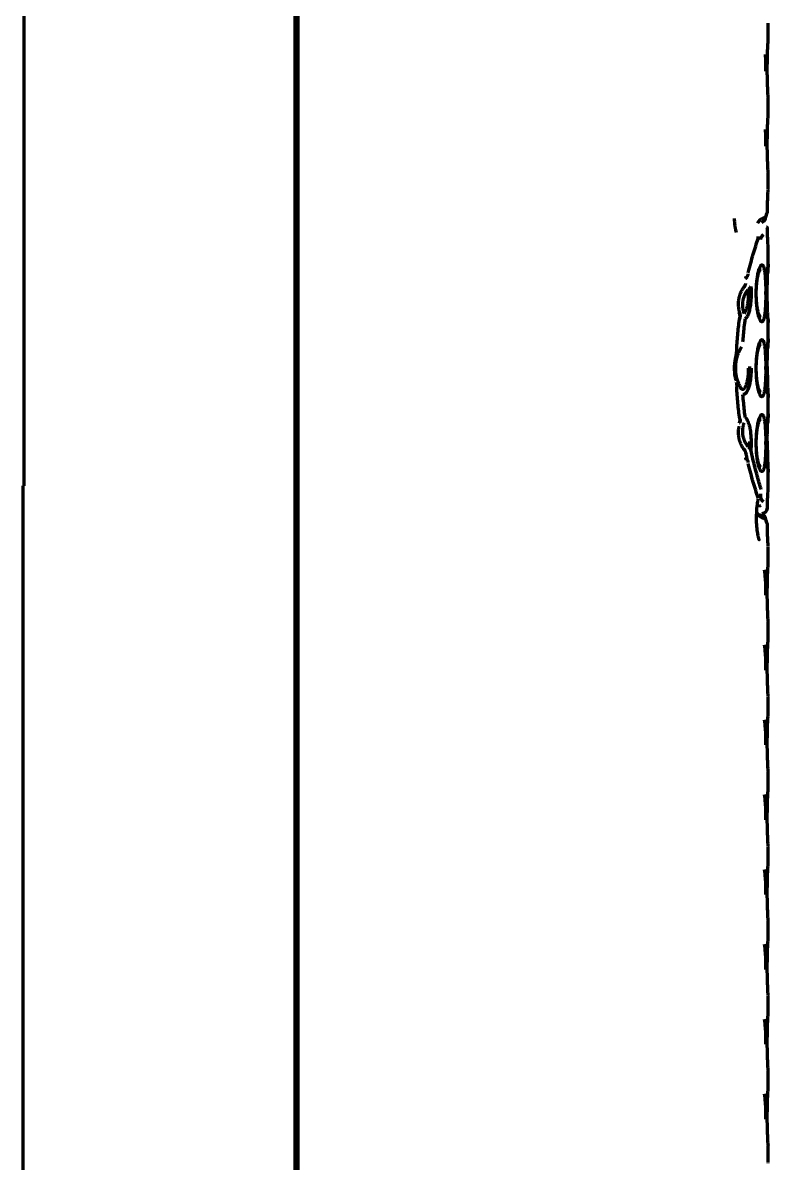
# Model space of a CAD drawing. Header units: inches. Extents: x -3077 to 7201, y 316 to 5463.
# Drawn here: x 994.2 to 1029.1, y 2806.1 to 2859.4 of the extents above; entities that cross this region are included whole.
import ezdxf

# ---------------------------------------------------------------- set-up
doc = ezdxf.new("R2010")
doc.units = ezdxf.units.IN

msp = doc.modelspace()

# ---------------------------------------------------------------- linework, layer by layer
at = {"linetype": 'Continuous', "lineweight": 70}
for p, q in [((994.235, 2957.856), (994.235, 2837.756)), ((1006.934, 2778.716), (1006.934, 2953.271)), ((1007.012, 2778.716), (1007.012, 2953.271)), ((1007.059, 2953.332), (1007.059, 2778.654)), ((1029.059, 2858.621), (1029.059, 2859.391)), ((1029.057, 2858.577), (1029.058, 2858.588)), ((1029.058, 2858.582), (1029.059, 2858.62)), ((1029.059, 2855.121), (1029.059, 2855.891)), ((1029.057, 2855.077), (1029.058, 2855.088)), ((1029.058, 2855.082), (1029.059, 2855.12)), ((1029.059, 2851.621), (1029.059, 2852.391)), ((1028.927, 2850.236), (1028.931, 2850.247)), ((1028.93, 2850.244), (1028.944, 2850.331)), ((1028.961, 2850.365), (1029.017, 2850.522)), ((1028.575, 2849.24), (1028.6, 2849.351)), ((1028.58, 2849.238), (1028.586, 2849.314)), ((1028.586, 2849.314), (1028.589, 2849.408)), ((1029.059, 2848.121), (1029.059, 2848.891)), ((1029.059, 2848.101), (1029.059, 2848.121)), ((1028.009, 2847.453), (1028.023, 2847.542)), ((1028.26, 2846.756), (1028.129, 2846.756)), ((1028.515, 2846.756), (1028.501, 2846.756)), ((1028.944, 2846.756), (1028.864, 2846.756)), ((1027.707, 2845.833), (1027.7, 2845.843)), ((1027.739, 2845.59), (1027.724, 2845.624)), ((1029.059, 2845.411), (1029.059, 2845.391)), ((1029.059, 2844.621), (1029.059, 2845.391)), ((1029.059, 2844.601), (1029.059, 2844.621)), ((1028.26, 2843.256), (1028.129, 2843.256)), ((1028.515, 2843.256), (1028.501, 2843.256)), ((1028.944, 2843.256), (1028.864, 2843.256)), ((1029.059, 2841.911), (1029.059, 2841.891)), ((1029.059, 2841.121), (1029.059, 2841.891)), ((1029.059, 2841.101), (1029.059, 2841.121)), ((1027.724, 2840.888), (1027.739, 2840.92)), ((1028.26, 2839.756), (1028.129, 2839.756)), ((1028.515, 2839.756), (1028.501, 2839.756)), ((1028.944, 2839.756), (1028.864, 2839.756)), ((1028.023, 2838.97), (1028.01, 2839.059)), ((1029.059, 2838.411), (1029.059, 2838.391)), ((1029.059, 2837.621), (1029.059, 2838.391)), ((994.184, 2837.756), (994.235, 2837.756)), ((994.184, 2837.756), (994.184, 2774.131)), ((1028.596, 2837.165), (1028.575, 2837.273)), ((1028.586, 2837.198), (1028.58, 2837.274)), ((1028.584, 2837.105), (1028.592, 2837.133)), ((1028.707, 2836.417), (1028.615, 2836.358)), ((1028.777, 2836.445), (1028.935, 2836.528)), ((1028.944, 2836.181), (1028.931, 2836.265)), ((1029.017, 2835.989), (1028.961, 2836.147)), ((1029.059, 2834.121), (1029.059, 2834.891)), ((1029.057, 2834.077), (1029.058, 2834.088)), ((1029.058, 2834.082), (1029.059, 2834.12)), ((1029.059, 2830.621), (1029.059, 2831.391)), ((1029.057, 2830.577), (1029.058, 2830.588)), ((1029.058, 2830.582), (1029.059, 2830.62)), ((1029.059, 2827.121), (1029.059, 2827.891)), ((1029.057, 2827.077), (1029.058, 2827.088)), ((1029.058, 2827.082), (1029.059, 2827.12)), ((1029.059, 2823.621), (1029.059, 2824.391)), ((1029.057, 2823.577), (1029.058, 2823.588)), ((1029.058, 2823.582), (1029.059, 2823.62)), ((1029.059, 2820.121), (1029.059, 2820.891)), ((1029.057, 2820.077), (1029.058, 2820.088)), ((1029.058, 2820.082), (1029.059, 2820.12)), ((1029.059, 2816.621), (1029.059, 2817.391)), ((1029.057, 2816.577), (1029.058, 2816.588)), ((1029.058, 2816.582), (1029.059, 2816.62)), ((1029.059, 2813.121), (1029.059, 2813.891)), ((1029.057, 2813.077), (1029.058, 2813.088)), ((1029.058, 2813.082), (1029.059, 2813.12)), ((1029.059, 2809.621), (1029.059, 2810.391)), ((1029.057, 2809.577), (1029.058, 2809.588)), ((1029.058, 2809.582), (1029.059, 2809.62)), ((1029.059, 2806.121), (1029.059, 2806.891)), ((1029.057, 2806.077), (1029.058, 2806.088))]:
    msp.add_line(p, q, dxfattribs=at)
for centre, major_axis, ratio, start_param, end_param in [((1028.656, 2850.298), (-0.106, 0.227), 0.805237, 3.143468, 4.33809), ((1028.771, 2836.712), (-0.236, -0.082), 0.981783, 1.278119, 2.802577), ((1028.656, 2836.214), (-0.106, -0.227), 0.805237, 1.945096, 3.138722)]:
    msp.add_ellipse(centre, major_axis=major_axis, ratio=ratio, start_param=start_param, end_param=end_param, dxfattribs=at)
for points, knots in [([(1029.058, 2855.923), (1029.058, 2855.923), (1029.058, 2855.927), (1029.055, 2855.963), (1029.046, 2856.122), (1029.03, 2856.453), (1029.017, 2856.904), (1029.015, 2857.421), (1029.025, 2857.913), (1029.041, 2858.299), (1029.053, 2858.499), (1029.057, 2858.566), (1029.057, 2858.576), (1029.057, 2858.577)], [0, 0, 0, 0, 0.010183, 0.070351, 0.180646, 0.300593, 0.425928, 0.557827, 0.693585, 0.815302, 0.931069, 0.992468, 1, 1, 1, 1]), ([(1028.944, 2857.138), (1028.946, 2857.185), (1028.951, 2857.42), (1028.946, 2857.714), (1028.929, 2857.9), (1028.927, 2857.925)], [0, 0, 0, 0, 0.175328, 0.891133, 1, 1, 1, 1]), ([(1029.058, 2852.423), (1029.058, 2852.423), (1029.058, 2852.427), (1029.055, 2852.463), (1029.046, 2852.622), (1029.03, 2852.953), (1029.017, 2853.404), (1029.015, 2853.921), (1029.025, 2854.413), (1029.041, 2854.799), (1029.053, 2854.999), (1029.057, 2855.066), (1029.057, 2855.076), (1029.057, 2855.077)], [0, 0, 0, 0, 0.010183, 0.070351, 0.180646, 0.300593, 0.425928, 0.557826, 0.693584, 0.815302, 0.931069, 0.992468, 1, 1, 1, 1]), ([(1028.944, 2853.638), (1028.946, 2853.685), (1028.951, 2853.92), (1028.946, 2854.214), (1028.929, 2854.4), (1028.927, 2854.425)], [0, 0, 0, 0, 0.175328, 0.891133, 1, 1, 1, 1]), ([(1029.02, 2850.535), (1029.021, 2850.628), (1029.024, 2850.888), (1029.038, 2851.241), (1029.053, 2851.51), (1029.058, 2851.584), (1029.058, 2851.589), (1029.058, 2851.589)], [0, 0, 0, 0, 0.157602, 0.463004, 0.724495, 0.976309, 1, 1, 1, 1]), ([(1027.574, 2849.608), (1027.564, 2849.641), (1027.555, 2849.676), (1027.543, 2849.726), (1027.54, 2849.739), (1027.534, 2849.767), (1027.531, 2849.782), (1027.522, 2849.824), (1027.518, 2849.854), (1027.504, 2849.942), (1027.498, 2850.003), (1027.491, 2850.097), (1027.489, 2850.128), (1027.487, 2850.192), (1027.486, 2850.224), (1027.486, 2850.256)], [0, 0, 0, 0, 0.182784, 0.182784, 0.250885, 0.250885, 0.318987, 0.318987, 0.455189, 0.455189, 0.727595, 0.727595, 0.863797, 0.863797, 1, 1, 1, 1]), ([(1028.79, 2850.256), (1028.752, 2850.234), (1028.682, 2850.188), (1028.626, 2850.135), (1028.583, 2850.086), (1028.567, 2850.064), (1028.552, 2850.041)], [0, 0, 0, 0, 0.362253, 0.724506, 0.724506, 1, 1, 1, 1]), ([(1028.761, 2850.072), (1028.8, 2850.088), (1028.859, 2850.13), (1028.92, 2850.2), (1028.928, 2850.241), (1028.929, 2850.245)], [0, 0, 0, 0, 0.512303, 0.960909, 1, 1, 1, 1]), ([(1028.711, 2849.278), (1028.713, 2849.288), (1028.716, 2849.307), (1028.724, 2849.335), (1028.733, 2849.364), (1028.746, 2849.392), (1028.761, 2849.419), (1028.779, 2849.447), (1028.802, 2849.476), (1028.822, 2849.497), (1028.833, 2849.508)], [0, 0, 0, 0, 0.116141, 0.242406, 0.368672, 0.494938, 0.621203, 0.747469, 0.873734, 1, 1, 1, 1]), ([(1029.02, 2849.8), (1029.023, 2849.81), (1029.02, 2849.819), (1029.007, 2849.838), (1028.996, 2849.848), (1028.981, 2849.857)], [0, 0, 0, 0, 0.5, 0.5, 1, 1, 1, 1]), ([(1029.059, 2848.891), (1029.059, 2848.892), (1029.059, 2848.896), (1029.058, 2848.914), (1029.056, 2848.945), (1029.053, 2848.991), (1029.049, 2849.055), (1029.044, 2849.142), (1029.039, 2849.257), (1029.032, 2849.404), (1029.026, 2849.584), (1029.022, 2849.724), (1029.02, 2849.8)], [0, 0, 0, 0, 0.091896, 0.192797, 0.293697, 0.394597, 0.495498, 0.596398, 0.697299, 0.798199, 0.8991, 1, 1, 1, 1]), ([(1028.126, 2847.721), (1028.165, 2847.876), (1028.204, 2848.025), (1028.281, 2848.312), (1028.32, 2848.45), (1028.398, 2848.716), (1028.436, 2848.843), (1028.512, 2849.087), (1028.55, 2849.203), (1028.586, 2849.314)], [0, 0, 0, 0, 0.25, 0.25, 0.5, 0.5, 0.75, 0.75, 1, 1, 1, 1]), ([(1028.501, 2846.756), (1028.501, 2846.822), (1028.504, 2846.949), (1028.514, 2847.126), (1028.529, 2847.28), (1028.546, 2847.41), (1028.565, 2847.518), (1028.584, 2847.609), (1028.604, 2847.686), (1028.625, 2847.751), (1028.648, 2847.807), (1028.673, 2847.85), (1028.7, 2847.876), (1028.717, 2847.878), (1028.726, 2847.875)], [0, 0, 0, 0, 0.112939, 0.215615, 0.309371, 0.394326, 0.471392, 0.542688, 0.610889, 0.678886, 0.749794, 0.827127, 0.914304, 1, 1, 1, 1]), ([(1029.013, 2845.601), (1029.013, 2845.601), (1029.013, 2845.607), (1029.011, 2845.629), (1029.009, 2845.669), (1029.005, 2845.729), (1029.001, 2845.817), (1028.995, 2845.938), (1028.988, 2846.097), (1028.982, 2846.296), (1028.978, 2846.524), (1028.976, 2846.763), (1028.978, 2846.989), (1028.982, 2847.189), (1028.986, 2847.358), (1028.992, 2847.497), (1028.996, 2847.609), (1029.001, 2847.699), (1029.005, 2847.771), (1029.008, 2847.828), (1029.011, 2847.873), (1029.012, 2847.903), (1029.013, 2847.91), (1029.013, 2847.911)], [0, 0, 0, 0, 0.032787, 0.068194, 0.105243, 0.145721, 0.191202, 0.242637, 0.300314, 0.364326, 0.43359, 0.503407, 0.568823, 0.628122, 0.681357, 0.728946, 0.77159, 0.810398, 0.846892, 0.882661, 0.919435, 0.959124, 1, 1, 1, 1]), ([(1029.059, 2845.391), (1029.059, 2845.392), (1029.059, 2845.398), (1029.057, 2845.424), (1029.054, 2845.469), (1029.05, 2845.538), (1029.044, 2845.639), (1029.037, 2845.78), (1029.03, 2845.967), (1029.022, 2846.201), (1029.016, 2846.48), (1029.015, 2846.774), (1029.017, 2847.044), (1029.021, 2847.28), (1029.027, 2847.478), (1029.033, 2847.64), (1029.039, 2847.769), (1029.045, 2847.873), (1029.049, 2847.956), (1029.053, 2848.022), (1029.056, 2848.074), (1029.058, 2848.11), (1029.059, 2848.12), (1029.059, 2848.121)], [0, 0, 0, 0, 0.044196, 0.092141, 0.140087, 0.188032, 0.235978, 0.283923, 0.331869, 0.379814, 0.42776, 0.475705, 0.523651, 0.571596, 0.619542, 0.667487, 0.715433, 0.763378, 0.811324, 0.859269, 0.907215, 0.95516, 1, 1, 1, 1]), ([(1029.059, 2848.121), (1029.059, 2848.12), (1029.059, 2848.114), (1029.057, 2848.091), (1029.055, 2848.05), (1029.051, 2847.988), (1029.046, 2847.897), (1029.041, 2847.802), (1029.038, 2847.738), (1029.037, 2847.723)], [0, 0, 0, 0, 0.148383, 0.309827, 0.471271, 0.632715, 0.794159, 0.955603, 1, 1, 1, 1]), ([(1028.707, 2845.636), (1028.706, 2845.637), (1028.693, 2845.642), (1028.667, 2845.666), (1028.629, 2845.744), (1028.591, 2845.868), (1028.555, 2846.038), (1028.525, 2846.251), (1028.506, 2846.496), (1028.501, 2846.67), (1028.501, 2846.756)], [0, 0, 0, 0, 0.013836, 0.130791, 0.257682, 0.39306, 0.534417, 0.68531, 0.844122, 1, 1, 1, 1]), ([(1027.734, 2845.558), (1027.741, 2845.591), (1027.748, 2845.68), (1027.736, 2845.778), (1027.708, 2845.831), (1027.706, 2845.833)], [0, 0, 0, 0, 0.358046, 0.966022, 1, 1, 1, 1]), ([(1027.587, 2844.134), (1027.599, 2844.389), (1027.618, 2844.641), (1027.664, 2845.138), (1027.692, 2845.382), (1027.724, 2845.624)], [0, 0, 0, 0, 0.5, 0.5, 1, 1, 1, 1]), ([(1029.046, 2845.617), (1029.047, 2845.6), (1029.049, 2845.551), (1029.053, 2845.485), (1029.056, 2845.433), (1029.058, 2845.401), (1029.059, 2845.392), (1029.059, 2845.391)], [0, 0, 0, 0, 0.102612, 0.330798, 0.558984, 0.78717, 1, 1, 1, 1]), ([(1027.553, 2843.83), (1027.567, 2843.879), (1027.578, 2843.929), (1027.589, 2844.03), (1027.591, 2844.081), (1027.587, 2844.134)], [0, 0, 0, 0, 0.5, 0.5, 1, 1, 1, 1]), ([(1028.501, 2843.256), (1028.501, 2843.322), (1028.504, 2843.449), (1028.514, 2843.626), (1028.529, 2843.78), (1028.546, 2843.91), (1028.565, 2844.018), (1028.584, 2844.109), (1028.604, 2844.186), (1028.625, 2844.251), (1028.648, 2844.307), (1028.673, 2844.35), (1028.7, 2844.376), (1028.717, 2844.378), (1028.726, 2844.375)], [0, 0, 0, 0, 0.112939, 0.215615, 0.309371, 0.394326, 0.471392, 0.542688, 0.610889, 0.678886, 0.749794, 0.827127, 0.914304, 1, 1, 1, 1]), ([(1029.013, 2842.101), (1029.013, 2842.101), (1029.013, 2842.107), (1029.011, 2842.129), (1029.009, 2842.169), (1029.005, 2842.229), (1029.001, 2842.317), (1028.995, 2842.438), (1028.988, 2842.597), (1028.982, 2842.796), (1028.978, 2843.024), (1028.976, 2843.263), (1028.978, 2843.489), (1028.982, 2843.689), (1028.986, 2843.858), (1028.992, 2843.997), (1028.996, 2844.103), (1028.999, 2844.16), (1029, 2844.182)], [0, 0, 0, 0, 0.040832, 0.084927, 0.131065, 0.181474, 0.238115, 0.30217, 0.373998, 0.453716, 0.539975, 0.626923, 0.708389, 0.782238, 0.848534, 0.9078, 0.960906, 1, 1, 1, 1]), ([(1029.059, 2841.891), (1029.059, 2841.892), (1029.059, 2841.898), (1029.057, 2841.924), (1029.054, 2841.969), (1029.05, 2842.038), (1029.044, 2842.139), (1029.037, 2842.28), (1029.03, 2842.467), (1029.022, 2842.701), (1029.016, 2842.98), (1029.015, 2843.274), (1029.017, 2843.544), (1029.021, 2843.78), (1029.027, 2843.978), (1029.033, 2844.14), (1029.039, 2844.269), (1029.045, 2844.373), (1029.049, 2844.456), (1029.053, 2844.522), (1029.056, 2844.574), (1029.058, 2844.61), (1029.059, 2844.62), (1029.059, 2844.621)], [0, 0, 0, 0, 0.044196, 0.092141, 0.140087, 0.188032, 0.235978, 0.283923, 0.331869, 0.379814, 0.42776, 0.475705, 0.523651, 0.571596, 0.619542, 0.667487, 0.715433, 0.763378, 0.811324, 0.859269, 0.907215, 0.95516, 1, 1, 1, 1]), ([(1029.059, 2844.621), (1029.059, 2844.62), (1029.059, 2844.614), (1029.057, 2844.591), (1029.055, 2844.55), (1029.051, 2844.488), (1029.046, 2844.397), (1029.041, 2844.302), (1029.038, 2844.238), (1029.037, 2844.223)], [0, 0, 0, 0, 0.148383, 0.309827, 0.471271, 0.632715, 0.794159, 0.955603, 1, 1, 1, 1]), ([(1027.553, 2842.682), (1027.548, 2842.703), (1027.543, 2842.725), (1027.533, 2842.769), (1027.529, 2842.792), (1027.516, 2842.86), (1027.509, 2842.907), (1027.501, 2842.98), (1027.498, 2843.004), (1027.494, 2843.054), (1027.492, 2843.079), (1027.488, 2843.154), (1027.486, 2843.204), (1027.486, 2843.281), (1027.486, 2843.306), (1027.488, 2843.357), (1027.489, 2843.382), (1027.493, 2843.457), (1027.498, 2843.507), (1027.506, 2843.579), (1027.509, 2843.604), (1027.516, 2843.651), (1027.52, 2843.674), (1027.533, 2843.743), (1027.543, 2843.787), (1027.553, 2843.83)], [0, 0, 0, 0, 0.0625, 0.0625, 0.125, 0.125, 0.25, 0.25, 0.3125, 0.3125, 0.375, 0.375, 0.5, 0.5, 0.5625, 0.5625, 0.625, 0.625, 0.75, 0.75, 0.8125, 0.8125, 0.875, 0.875, 1, 1, 1, 1]), ([(1028.707, 2842.136), (1028.706, 2842.137), (1028.693, 2842.142), (1028.667, 2842.166), (1028.629, 2842.244), (1028.591, 2842.368), (1028.555, 2842.538), (1028.525, 2842.751), (1028.506, 2842.996), (1028.501, 2843.17), (1028.501, 2843.256)], [0, 0, 0, 0, 0.013836, 0.130791, 0.257682, 0.39306, 0.534417, 0.68531, 0.844122, 1, 1, 1, 1]), ([(1029.015, 2843.338), (1029.015, 2843.235), (1029.016, 2843.026), (1029.021, 2842.743), (1029.028, 2842.51), (1029.035, 2842.324), (1029.043, 2842.177), (1029.049, 2842.065), (1029.053, 2841.985), (1029.056, 2841.933), (1029.058, 2841.901), (1029.059, 2841.892), (1029.059, 2841.891)], [0, 0, 0, 0, 0.100677, 0.201355, 0.302032, 0.40271, 0.503387, 0.604065, 0.704742, 0.80542, 0.906097, 1, 1, 1, 1]), ([(1027.724, 2840.888), (1027.692, 2841.129), (1027.664, 2841.374), (1027.618, 2841.871), (1027.599, 2842.123), (1027.587, 2842.378)], [0, 0, 0, 0, 0.5, 0.5, 1, 1, 1, 1]), ([(1029.059, 2838.391), (1029.059, 2838.392), (1029.059, 2838.398), (1029.057, 2838.424), (1029.054, 2838.469), (1029.05, 2838.538), (1029.044, 2838.639), (1029.037, 2838.78), (1029.03, 2838.967), (1029.022, 2839.201), (1029.016, 2839.48), (1029.015, 2839.774), (1029.017, 2840.044), (1029.021, 2840.28), (1029.027, 2840.478), (1029.033, 2840.64), (1029.039, 2840.769), (1029.045, 2840.873), (1029.049, 2840.956), (1029.053, 2841.022), (1029.056, 2841.074), (1029.058, 2841.11), (1029.059, 2841.12), (1029.059, 2841.121)], [0, 0, 0, 0, 0.044196, 0.092141, 0.140087, 0.188032, 0.235978, 0.283923, 0.331869, 0.379814, 0.42776, 0.475705, 0.523651, 0.571596, 0.619542, 0.667487, 0.715433, 0.763378, 0.811324, 0.859269, 0.907215, 0.95516, 1, 1, 1, 1]), ([(1029.059, 2841.121), (1029.059, 2841.12), (1029.059, 2841.114), (1029.057, 2841.091), (1029.055, 2841.05), (1029.051, 2840.988), (1029.046, 2840.897), (1029.041, 2840.802), (1029.038, 2840.738), (1029.037, 2840.723)], [0, 0, 0, 0, 0.148383, 0.309827, 0.471271, 0.632715, 0.794159, 0.955603, 1, 1, 1, 1]), ([(1027.959, 2839.419), (1027.94, 2839.442), (1027.906, 2839.488), (1027.862, 2839.555), (1027.827, 2839.617), (1027.799, 2839.672), (1027.776, 2839.723), (1027.756, 2839.772), (1027.738, 2839.823), (1027.722, 2839.876), (1027.707, 2839.929), (1027.696, 2839.982), (1027.686, 2840.034), (1027.68, 2840.084), (1027.675, 2840.132), (1027.672, 2840.178), (1027.67, 2840.225), (1027.67, 2840.272), (1027.672, 2840.319), (1027.675, 2840.365), (1027.679, 2840.412), (1027.686, 2840.462), (1027.693, 2840.502), (1027.697, 2840.525), (1027.698, 2840.53)], [0, 0, 0, 0, 0.047087, 0.094174, 0.14126, 0.188347, 0.235434, 0.282521, 0.329608, 0.376694, 0.423781, 0.470868, 0.517955, 0.565042, 0.612128, 0.659215, 0.706302, 0.753389, 0.800476, 0.847562, 0.894649, 0.941736, 0.988823, 1, 1, 1, 1]), ([(1028.501, 2839.756), (1028.501, 2839.822), (1028.504, 2839.949), (1028.514, 2840.126), (1028.529, 2840.28), (1028.546, 2840.41), (1028.565, 2840.518), (1028.584, 2840.609), (1028.604, 2840.686), (1028.625, 2840.751), (1028.648, 2840.807), (1028.673, 2840.85), (1028.7, 2840.876), (1028.717, 2840.878), (1028.726, 2840.875)], [0, 0, 0, 0, 0.112939, 0.215615, 0.309371, 0.394326, 0.471392, 0.542688, 0.610889, 0.678886, 0.749794, 0.827127, 0.914304, 1, 1, 1, 1]), ([(1029.013, 2838.601), (1029.013, 2838.601), (1029.013, 2838.607), (1029.011, 2838.629), (1029.009, 2838.669), (1029.005, 2838.729), (1029.001, 2838.817), (1028.995, 2838.938), (1028.988, 2839.097), (1028.982, 2839.296), (1028.978, 2839.524), (1028.976, 2839.763), (1028.978, 2839.989), (1028.982, 2840.189), (1028.986, 2840.358), (1028.992, 2840.497), (1028.996, 2840.603), (1028.999, 2840.66), (1029, 2840.682)], [0, 0, 0, 0, 0.040832, 0.084927, 0.131065, 0.181474, 0.238115, 0.30217, 0.373998, 0.453716, 0.539975, 0.626923, 0.708389, 0.782238, 0.848534, 0.9078, 0.960906, 1, 1, 1, 1]), ([(1028.707, 2838.636), (1028.706, 2838.637), (1028.693, 2838.642), (1028.667, 2838.666), (1028.629, 2838.744), (1028.591, 2838.868), (1028.555, 2839.038), (1028.525, 2839.251), (1028.506, 2839.496), (1028.501, 2839.67), (1028.501, 2839.756)], [0, 0, 0, 0, 0.013836, 0.130791, 0.257682, 0.39306, 0.534417, 0.68531, 0.844122, 1, 1, 1, 1]), ([(1029.015, 2839.838), (1029.015, 2839.735), (1029.016, 2839.526), (1029.021, 2839.243), (1029.028, 2839.01), (1029.035, 2838.824), (1029.043, 2838.677), (1029.049, 2838.565), (1029.053, 2838.485), (1029.056, 2838.433), (1029.058, 2838.401), (1029.059, 2838.392), (1029.059, 2838.391)], [0, 0, 0, 0, 0.100677, 0.201355, 0.302032, 0.40271, 0.503387, 0.604065, 0.704742, 0.80542, 0.906097, 1, 1, 1, 1]), ([(1028.124, 2838.848), (1028.121, 2838.874), (1028.104, 2838.948), (1028.055, 2839.019), (1028.012, 2839.056), (1028.009, 2839.058)], [0, 0, 0, 0, 0.315019, 0.945968, 1, 1, 1, 1]), ([(1028.586, 2837.198), (1028.55, 2837.308), (1028.512, 2837.425), (1028.436, 2837.669), (1028.398, 2837.796), (1028.32, 2838.061), (1028.281, 2838.199), (1028.204, 2838.487), (1028.165, 2838.636), (1028.126, 2838.791)], [0, 0, 0, 0, 0.25, 0.25, 0.5, 0.5, 0.75, 0.75, 1, 1, 1, 1]), ([(1029.02, 2836.712), (1029.022, 2836.782), (1029.025, 2836.912), (1029.031, 2837.075), (1029.036, 2837.208), (1029.042, 2837.316), (1029.046, 2837.404), (1029.05, 2837.476), (1029.054, 2837.534), (1029.056, 2837.58), (1029.058, 2837.611), (1029.059, 2837.62), (1029.059, 2837.621)], [0, 0, 0, 0, 0.100692, 0.201383, 0.302075, 0.402766, 0.503458, 0.60415, 0.704841, 0.805533, 0.906224, 1, 1, 1, 1]), ([(1028.639, 2835.228), (1028.639, 2835.227), (1028.64, 2835.226), (1028.626, 2835.259), (1028.6, 2835.353), (1028.561, 2835.548), (1028.525, 2835.856), (1028.509, 2836.265), (1028.527, 2836.678), (1028.561, 2836.966), (1028.583, 2837.068), (1028.588, 2837.089)], [0, 0, 0, 0, 0.004465, 0.064645, 0.150704, 0.266527, 0.418687, 0.596718, 0.788307, 0.95327, 1, 1, 1, 1]), ([(1028.981, 2836.655), (1028.996, 2836.664), (1029.007, 2836.673), (1029.02, 2836.692), (1029.023, 2836.702), (1029.02, 2836.712)], [0, 0, 0, 0, 0.5, 0.5, 1, 1, 1, 1]), ([(1028.789, 2836.256), (1028.75, 2836.278), (1028.681, 2836.324), (1028.597, 2836.403), (1028.556, 2836.462), (1028.53, 2836.509), (1028.523, 2836.525), (1028.516, 2836.542), (1028.516, 2836.543), (1028.515, 2836.543)], [0, 0, 0, 0, 0.284091, 0.568182, 0.852273, 0.852273, 0.994318, 0.994318, 1, 1, 1, 1]), ([(1028.926, 2836.264), (1028.923, 2836.279), (1028.91, 2836.319), (1028.865, 2836.373), (1028.812, 2836.416), (1028.775, 2836.433), (1028.76, 2836.438)], [0, 0, 0, 0, 0.167405, 0.479942, 0.80517, 1, 1, 1, 1]), ([(1029.017, 2835.989), (1029.008, 2836.013), (1028.997, 2836.041), (1028.973, 2836.105), (1028.959, 2836.141), (1028.944, 2836.181)], [0, 0, 0, 0, 0.5, 0.5, 1, 1, 1, 1]), ([(1029.058, 2834.922), (1029.058, 2834.925), (1029.054, 2834.981), (1029.04, 2835.238), (1029.026, 2835.554), (1029.022, 2835.781), (1029.021, 2835.865)], [0, 0, 0, 0, 0.28298, 0.562894, 0.84839, 1, 1, 1, 1]), ([(1029.058, 2831.423), (1029.058, 2831.423), (1029.058, 2831.427), (1029.055, 2831.463), (1029.046, 2831.622), (1029.03, 2831.953), (1029.017, 2832.404), (1029.015, 2832.921), (1029.025, 2833.413), (1029.041, 2833.799), (1029.053, 2833.999), (1029.057, 2834.066), (1029.057, 2834.076), (1029.057, 2834.077)], [0, 0, 0, 0, 0.010183, 0.070351, 0.180646, 0.300593, 0.425928, 0.557827, 0.693585, 0.815302, 0.931069, 0.992468, 1, 1, 1, 1]), ([(1028.944, 2832.638), (1028.946, 2832.685), (1028.951, 2832.92), (1028.946, 2833.214), (1028.929, 2833.4), (1028.927, 2833.425)], [0, 0, 0, 0, 0.175328, 0.891133, 1, 1, 1, 1]), ([(1029.058, 2827.923), (1029.058, 2827.923), (1029.058, 2827.927), (1029.055, 2827.963), (1029.046, 2828.122), (1029.03, 2828.453), (1029.017, 2828.904), (1029.015, 2829.421), (1029.025, 2829.913), (1029.041, 2830.299), (1029.053, 2830.499), (1029.057, 2830.566), (1029.057, 2830.576), (1029.057, 2830.577)], [0, 0, 0, 0, 0.010183, 0.070351, 0.180646, 0.300593, 0.425928, 0.557826, 0.693584, 0.815302, 0.931069, 0.992467, 1, 1, 1, 1]), ([(1028.944, 2829.138), (1028.946, 2829.185), (1028.951, 2829.42), (1028.946, 2829.714), (1028.929, 2829.9), (1028.927, 2829.925)], [0, 0, 0, 0, 0.175328, 0.891133, 1, 1, 1, 1]), ([(1029.058, 2824.423), (1029.058, 2824.423), (1029.058, 2824.427), (1029.055, 2824.463), (1029.046, 2824.622), (1029.03, 2824.953), (1029.017, 2825.404), (1029.015, 2825.921), (1029.025, 2826.413), (1029.041, 2826.799), (1029.053, 2826.999), (1029.057, 2827.066), (1029.057, 2827.076), (1029.057, 2827.077)], [0, 0, 0, 0, 0.010183, 0.070351, 0.180646, 0.300593, 0.425928, 0.557827, 0.693585, 0.815302, 0.931069, 0.992468, 1, 1, 1, 1]), ([(1028.944, 2825.638), (1028.946, 2825.685), (1028.951, 2825.92), (1028.946, 2826.214), (1028.929, 2826.4), (1028.927, 2826.425)], [0, 0, 0, 0, 0.175328, 0.891133, 1, 1, 1, 1]), ([(1029.058, 2820.923), (1029.058, 2820.923), (1029.058, 2820.927), (1029.055, 2820.963), (1029.046, 2821.122), (1029.03, 2821.453), (1029.017, 2821.904), (1029.015, 2822.421), (1029.025, 2822.913), (1029.041, 2823.299), (1029.053, 2823.499), (1029.057, 2823.566), (1029.057, 2823.576), (1029.057, 2823.577)], [0, 0, 0, 0, 0.010183, 0.070351, 0.180646, 0.300593, 0.425928, 0.557827, 0.693585, 0.815302, 0.931069, 0.992468, 1, 1, 1, 1]), ([(1028.944, 2822.138), (1028.946, 2822.185), (1028.951, 2822.42), (1028.946, 2822.714), (1028.929, 2822.9), (1028.927, 2822.925)], [0, 0, 0, 0, 0.175328, 0.891133, 1, 1, 1, 1]), ([(1029.058, 2817.423), (1029.058, 2817.423), (1029.058, 2817.427), (1029.055, 2817.463), (1029.046, 2817.622), (1029.03, 2817.953), (1029.017, 2818.404), (1029.015, 2818.921), (1029.025, 2819.413), (1029.041, 2819.799), (1029.053, 2819.999), (1029.057, 2820.066), (1029.057, 2820.076), (1029.057, 2820.077)], [0, 0, 0, 0, 0.010183, 0.070351, 0.180646, 0.300593, 0.425928, 0.557827, 0.693585, 0.815302, 0.931069, 0.992468, 1, 1, 1, 1]), ([(1028.944, 2818.638), (1028.946, 2818.685), (1028.951, 2818.92), (1028.946, 2819.214), (1028.929, 2819.4), (1028.927, 2819.425)], [0, 0, 0, 0, 0.175328, 0.891133, 1, 1, 1, 1]), ([(1029.058, 2813.923), (1029.058, 2813.923), (1029.058, 2813.927), (1029.055, 2813.963), (1029.046, 2814.122), (1029.03, 2814.453), (1029.017, 2814.904), (1029.015, 2815.421), (1029.025, 2815.913), (1029.041, 2816.299), (1029.053, 2816.499), (1029.057, 2816.566), (1029.057, 2816.576), (1029.057, 2816.577)], [0, 0, 0, 0, 0.010183, 0.070351, 0.180646, 0.300593, 0.425928, 0.557826, 0.693585, 0.815302, 0.931069, 0.992468, 1, 1, 1, 1]), ([(1028.944, 2815.138), (1028.946, 2815.185), (1028.951, 2815.42), (1028.946, 2815.714), (1028.929, 2815.9), (1028.927, 2815.925)], [0, 0, 0, 0, 0.175328, 0.891133, 1, 1, 1, 1]), ([(1029.058, 2810.423), (1029.058, 2810.423), (1029.058, 2810.427), (1029.055, 2810.463), (1029.046, 2810.622), (1029.03, 2810.953), (1029.017, 2811.404), (1029.015, 2811.921), (1029.025, 2812.413), (1029.041, 2812.799), (1029.053, 2812.999), (1029.057, 2813.066), (1029.057, 2813.076), (1029.057, 2813.077)], [0, 0, 0, 0, 0.010183, 0.070351, 0.180646, 0.300593, 0.425928, 0.557827, 0.693585, 0.815302, 0.931069, 0.992468, 1, 1, 1, 1]), ([(1028.944, 2811.638), (1028.946, 2811.685), (1028.951, 2811.92), (1028.946, 2812.214), (1028.929, 2812.4), (1028.927, 2812.425)], [0, 0, 0, 0, 0.175328, 0.891133, 1, 1, 1, 1]), ([(1029.058, 2806.923), (1029.058, 2806.923), (1029.058, 2806.927), (1029.055, 2806.963), (1029.046, 2807.122), (1029.03, 2807.453), (1029.017, 2807.904), (1029.015, 2808.421), (1029.025, 2808.913), (1029.041, 2809.299), (1029.053, 2809.499), (1029.057, 2809.566), (1029.057, 2809.576), (1029.057, 2809.577)], [0, 0, 0, 0, 0.010183, 0.070351, 0.180646, 0.300593, 0.425928, 0.557826, 0.693584, 0.815302, 0.931069, 0.992467, 1, 1, 1, 1]), ([(1028.944, 2808.138), (1028.946, 2808.185), (1028.951, 2808.42), (1028.946, 2808.714), (1028.929, 2808.9), (1028.927, 2808.925)], [0, 0, 0, 0, 0.175328, 0.891133, 1, 1, 1, 1])]:
    msp.add_open_spline(points, degree=3, knots=knots, dxfattribs=at)
for points, degree in [([(1029.017, 2857.438), (1029.018, 2857.51), (1029.019, 2857.579), (1029.02, 2857.645)], 3), ([(1029.058, 2855.93), (1029.058, 2855.928), (1029.058, 2855.927)], 2), ([(1029.017, 2853.938), (1029.018, 2854.01), (1029.019, 2854.079), (1029.02, 2854.145)], 3), ([(1029.058, 2852.43), (1029.058, 2852.428), (1029.058, 2852.427)], 2), ([(1029.02, 2850.522), (1029.02, 2850.535)], 1), ([(1029.021, 2850.596), (1029.021, 2850.674), (1029.022, 2850.748), (1029.024, 2850.818)], 3), ([(1028.864, 2850.294), (1028.838, 2850.282), (1028.814, 2850.269), (1028.79, 2850.256)], 3), ([(1028.944, 2850.331), (1028.974, 2850.41), (1028.998, 2850.474), (1029.017, 2850.522)], 3), ([(1028.501, 2846.756), (1028.501, 2846.839), (1028.504, 2846.997), (1028.517, 2847.206), (1028.535, 2847.388), (1028.557, 2847.541), (1028.579, 2847.668), (1028.602, 2847.774), (1028.626, 2847.864), (1028.652, 2847.94), (1028.679, 2848.004), (1028.709, 2848.056), (1028.743, 2848.09), (1028.78, 2848.094), (1028.818, 2848.056), (1028.854, 2847.965), (1028.886, 2847.817), (1028.911, 2847.618), (1028.93, 2847.365), (1028.942, 2847.06), (1028.944, 2846.859), (1028.944, 2846.756)], 3), ([(1028.004, 2847.457), (1028.105, 2847.537), (1028.128, 2847.662)], 2), ([(1027.748, 2845.794), (1027.738, 2845.824), (1027.72, 2845.883), (1027.701, 2845.965), (1027.687, 2846.044), (1027.678, 2846.114), (1027.673, 2846.176), (1027.67, 2846.231), (1027.67, 2846.285), (1027.672, 2846.339), (1027.676, 2846.394), (1027.682, 2846.448), (1027.69, 2846.5), (1027.7, 2846.551), (1027.712, 2846.599), (1027.724, 2846.645), (1027.738, 2846.689), (1027.753, 2846.731), (1027.77, 2846.774), (1027.789, 2846.817), (1027.808, 2846.856), (1027.828, 2846.895), (1027.852, 2846.938), (1027.881, 2846.986), (1027.916, 2847.037), (1027.944, 2847.074), (1027.959, 2847.093)], 3), ([(1027.936, 2845.811), (1027.927, 2845.837), (1027.911, 2845.888), (1027.894, 2845.96), (1027.881, 2846.028), (1027.873, 2846.089), (1027.868, 2846.142), (1027.866, 2846.19), (1027.866, 2846.236), (1027.868, 2846.283), (1027.871, 2846.33), (1027.877, 2846.377), (1027.884, 2846.422), (1027.893, 2846.466), (1027.903, 2846.507), (1027.915, 2846.547), (1027.927, 2846.585), (1027.941, 2846.622), (1027.956, 2846.659), (1027.972, 2846.695), (1027.989, 2846.73), (1028.008, 2846.763), (1028.029, 2846.8), (1028.055, 2846.841), (1028.087, 2846.886), (1028.112, 2846.918), (1028.125, 2846.934)], 3), ([(1027.959, 2847.093), (1027.966, 2847.101), (1027.978, 2847.12), (1027.994, 2847.149), (1028.008, 2847.181), (1028.015, 2847.206), (1028.017, 2847.219)], 3), ([(1028.125, 2846.934), (1028.139, 2846.943), (1028.165, 2846.962), (1028.199, 2846.994), (1028.227, 2847.031), (1028.242, 2847.061), (1028.248, 2847.076)], 3), ([(1028.125, 2846.934), (1028.126, 2846.907), (1028.129, 2846.851), (1028.129, 2846.788), (1028.129, 2846.756)], 3), ([(1028.248, 2847.076), (1028.251, 2847.046), (1028.255, 2846.981), (1028.259, 2846.875), (1028.26, 2846.797), (1028.26, 2846.756)], 3), ([(1028.129, 2846.756), (1028.129, 2846.7), (1028.127, 2846.593), (1028.118, 2846.451), (1028.104, 2846.327), (1028.088, 2846.221), (1028.07, 2846.13), (1028.05, 2846.05), (1028.027, 2845.98), (1028.002, 2845.916), (1027.973, 2845.859), (1027.949, 2845.826), (1027.936, 2845.811)], 3), ([(1028.26, 2846.756), (1028.26, 2846.683), (1028.256, 2846.545), (1028.243, 2846.363), (1028.225, 2846.206), (1028.203, 2846.072), (1028.178, 2845.958), (1028.151, 2845.859), (1028.12, 2845.771), (1028.084, 2845.692), (1028.042, 2845.621), (1028.007, 2845.583), (1027.988, 2845.567)], 3), ([(1028.944, 2846.756), (1028.944, 2846.673), (1028.943, 2846.515), (1028.937, 2846.306), (1028.928, 2846.124), (1028.917, 2845.97), (1028.904, 2845.843), (1028.891, 2845.737), (1028.876, 2845.648), (1028.859, 2845.572), (1028.839, 2845.507), (1028.815, 2845.455), (1028.785, 2845.422), (1028.749, 2845.417), (1028.706, 2845.456), (1028.659, 2845.546), (1028.611, 2845.695), (1028.568, 2845.893), (1028.531, 2846.147), (1028.506, 2846.451), (1028.501, 2846.653), (1028.501, 2846.756)], 3), ([(1027.76, 2845.653), (1027.762, 2845.668), (1027.764, 2845.698), (1027.761, 2845.745), (1027.753, 2845.777), (1027.748, 2845.794)], 3), ([(1027.879, 2844.484), (1027.887, 2844.594), (1027.905, 2844.821), (1027.938, 2845.163), (1027.97, 2845.428), (1027.988, 2845.567)], 3), ([(1027.537, 2843.256), (1027.537, 2843.264), (1027.537, 2843.28), (1027.538, 2843.301), (1027.538, 2843.323), (1027.539, 2843.344), (1027.54, 2843.365), (1027.542, 2843.387), (1027.543, 2843.407), (1027.545, 2843.429), (1027.547, 2843.451), (1027.55, 2843.477), (1027.553, 2843.505), (1027.558, 2843.538), (1027.564, 2843.574), (1027.57, 2843.612), (1027.578, 2843.652), (1027.588, 2843.694), (1027.599, 2843.738), (1027.612, 2843.785), (1027.627, 2843.836), (1027.645, 2843.891), (1027.667, 2843.95), (1027.692, 2844.011), (1027.719, 2844.071), (1027.747, 2844.129), (1027.778, 2844.187), (1027.803, 2844.23), (1027.817, 2844.252)], 3), ([(1028.501, 2843.256), (1028.501, 2843.339), (1028.504, 2843.497), (1028.517, 2843.706), (1028.535, 2843.888), (1028.557, 2844.041), (1028.579, 2844.168), (1028.602, 2844.274), (1028.626, 2844.364), (1028.652, 2844.44), (1028.679, 2844.504), (1028.709, 2844.556), (1028.743, 2844.59), (1028.78, 2844.594), (1028.818, 2844.556), (1028.854, 2844.465), (1028.886, 2844.317), (1028.911, 2844.118), (1028.93, 2843.865), (1028.942, 2843.56), (1028.944, 2843.359), (1028.944, 2843.256)], 3), ([(1027.817, 2842.259), (1027.809, 2842.272), (1027.793, 2842.299), (1027.768, 2842.344), (1027.741, 2842.396), (1027.714, 2842.451), (1027.689, 2842.507), (1027.666, 2842.564), (1027.646, 2842.618), (1027.629, 2842.669), (1027.615, 2842.715), (1027.603, 2842.758), (1027.593, 2842.798), (1027.583, 2842.838), (1027.575, 2842.877), (1027.568, 2842.915), (1027.561, 2842.952), (1027.556, 2842.985), (1027.553, 2843.013), (1027.55, 2843.039), (1027.547, 2843.061), (1027.545, 2843.082), (1027.543, 2843.103), (1027.542, 2843.123), (1027.541, 2843.144), (1027.539, 2843.164), (1027.539, 2843.185), (1027.538, 2843.206), (1027.537, 2843.229), (1027.537, 2843.247), (1027.537, 2843.256)], 3), ([(1028.129, 2843.256), (1028.129, 2843.198), (1028.127, 2843.087), (1028.117, 2842.941), (1028.103, 2842.815), (1028.086, 2842.707), (1028.066, 2842.615), (1028.045, 2842.534), (1028.021, 2842.463), (1027.994, 2842.399), (1027.962, 2842.342), (1027.923, 2842.294), (1027.875, 2842.261), (1027.837, 2842.256), (1027.817, 2842.259)], 3), ([(1028.26, 2843.256), (1028.26, 2843.185), (1028.257, 2843.052), (1028.244, 2842.874), (1028.227, 2842.72), (1028.206, 2842.588), (1028.182, 2842.475), (1028.156, 2842.376), (1028.127, 2842.289), (1028.094, 2842.211), (1028.055, 2842.14), (1028.007, 2842.08), (1027.949, 2842.036), (1027.904, 2842.026), (1027.879, 2842.028)], 3), ([(1028.944, 2843.256), (1028.944, 2843.173), (1028.943, 2843.015), (1028.937, 2842.806), (1028.928, 2842.624), (1028.917, 2842.47), (1028.904, 2842.343), (1028.891, 2842.237), (1028.876, 2842.148), (1028.859, 2842.072), (1028.839, 2842.007), (1028.815, 2841.955), (1028.785, 2841.922), (1028.749, 2841.917), (1028.706, 2841.956), (1028.659, 2842.046), (1028.611, 2842.195), (1028.568, 2842.393), (1028.531, 2842.647), (1028.506, 2842.951), (1028.501, 2843.153), (1028.501, 2843.256)], 3), ([(1027.604, 2842.39), (1027.6, 2842.491), (1027.579, 2842.59)], 2), ([(1027.988, 2840.945), (1027.974, 2841.051), (1027.947, 2841.272), (1027.912, 2841.61), (1027.889, 2841.882), (1027.879, 2842.028)], 3), ([(1027.988, 2840.945), (1028.011, 2840.926), (1028.054, 2840.876), (1028.108, 2840.772), (1028.15, 2840.657), (1028.182, 2840.54), (1028.206, 2840.424), (1028.224, 2840.31), (1028.238, 2840.193), (1028.25, 2840.067), (1028.258, 2839.925), (1028.26, 2839.815), (1028.26, 2839.756)], 3), ([(1028.501, 2839.756), (1028.501, 2839.839), (1028.504, 2839.997), (1028.517, 2840.206), (1028.535, 2840.388), (1028.557, 2840.541), (1028.579, 2840.668), (1028.602, 2840.774), (1028.626, 2840.864), (1028.652, 2840.94), (1028.679, 2841.004), (1028.709, 2841.056), (1028.743, 2841.09), (1028.78, 2841.094), (1028.818, 2841.056), (1028.854, 2840.965), (1028.886, 2840.817), (1028.911, 2840.618), (1028.93, 2840.365), (1028.942, 2840.06), (1028.944, 2839.859), (1028.944, 2839.756)], 3), ([(1027.705, 2840.693), (1027.761, 2840.801), (1027.734, 2840.92)], 2), ([(1027.748, 2840.718), (1027.752, 2840.732), (1027.759, 2840.76), (1027.764, 2840.805), (1027.763, 2840.84), (1027.76, 2840.858)], 3), ([(1028.125, 2839.578), (1028.108, 2839.598), (1028.078, 2839.638), (1028.039, 2839.695), (1028.007, 2839.749), (1027.982, 2839.797), (1027.961, 2839.84), (1027.943, 2839.883), (1027.927, 2839.927), (1027.912, 2839.972), (1027.9, 2840.019), (1027.889, 2840.064), (1027.881, 2840.109), (1027.875, 2840.152), (1027.87, 2840.194), (1027.868, 2840.234), (1027.866, 2840.274), (1027.866, 2840.315), (1027.868, 2840.355), (1027.87, 2840.396), (1027.875, 2840.436), (1027.88, 2840.479), (1027.889, 2840.525), (1027.9, 2840.577), (1027.915, 2840.635), (1027.928, 2840.678), (1027.936, 2840.7)], 3), ([(1028.017, 2839.292), (1028.015, 2839.303), (1028.01, 2839.325), (1027.998, 2839.356), (1027.981, 2839.387), (1027.967, 2839.408), (1027.959, 2839.419)], 3), ([(1028.129, 2839.756), (1028.129, 2839.724), (1028.129, 2839.663), (1028.127, 2839.605), (1028.125, 2839.578)], 3), ([(1028.248, 2839.435), (1028.243, 2839.448), (1028.231, 2839.473), (1028.205, 2839.509), (1028.172, 2839.544), (1028.142, 2839.567), (1028.125, 2839.578)], 3), ([(1028.26, 2839.756), (1028.26, 2839.697), (1028.258, 2839.585), (1028.252, 2839.484), (1028.248, 2839.435)], 3), ([(1028.734, 2837.579), (1028.705, 2837.674), (1028.644, 2837.876), (1028.547, 2838.215), (1028.446, 2838.589), (1028.346, 2838.995), (1028.28, 2839.285), (1028.248, 2839.435)], 3), ([(1028.944, 2839.756), (1028.944, 2839.673), (1028.943, 2839.515), (1028.937, 2839.306), (1028.928, 2839.124), (1028.917, 2838.97), (1028.904, 2838.843), (1028.891, 2838.737), (1028.876, 2838.648), (1028.859, 2838.572), (1028.839, 2838.507), (1028.815, 2838.455), (1028.785, 2838.422), (1028.749, 2838.417), (1028.706, 2838.456), (1028.659, 2838.546), (1028.611, 2838.695), (1028.568, 2838.893), (1028.531, 2839.147), (1028.506, 2839.451), (1028.501, 2839.653), (1028.501, 2839.756)], 3), ([(1028.097, 2838.917), (1028.07, 2839.039), (1028.043, 2839.164), (1028.017, 2839.292)], 3), ([(1028.833, 2837.004), (1028.824, 2837.012), (1028.808, 2837.029), (1028.787, 2837.054), (1028.768, 2837.081), (1028.752, 2837.108), (1028.739, 2837.135), (1028.728, 2837.163), (1028.719, 2837.193), (1028.712, 2837.224), (1028.708, 2837.258), (1028.707, 2837.293), (1028.709, 2837.331), (1028.713, 2837.361), (1028.715, 2837.377)], 3), ([(1028.588, 2837.089), (1028.59, 2837.096)], 1), ([(1028.68, 2836.771), (1028.677, 2836.779), (1028.671, 2836.793), (1028.656, 2836.816), (1028.64, 2836.834), (1028.63, 2836.843)], 3), ([(1028.864, 2836.218), (1028.851, 2836.224), (1028.825, 2836.237), (1028.8, 2836.249), (1028.789, 2836.256)], 3), ([(1029.021, 2835.865), (1029.019, 2835.99)], 1), ([(1028.927, 2833.425), (1028.924, 2833.566), (1028.908, 2833.699), (1028.893, 2833.818)], 3), ([(1029.017, 2832.938), (1029.018, 2833.01), (1029.019, 2833.079), (1029.02, 2833.145)], 3), ([(1029.058, 2831.43), (1029.058, 2831.428), (1029.058, 2831.427)], 2), ([(1028.927, 2829.925), (1028.924, 2830.066), (1028.908, 2830.199), (1028.893, 2830.318)], 3), ([(1029.017, 2829.438), (1029.018, 2829.51), (1029.019, 2829.579), (1029.02, 2829.645)], 3), ([(1029.058, 2827.93), (1029.058, 2827.928), (1029.058, 2827.927)], 2), ([(1028.927, 2826.425), (1028.924, 2826.566), (1028.908, 2826.699), (1028.893, 2826.818)], 3), ([(1029.017, 2825.938), (1029.018, 2826.01), (1029.019, 2826.079), (1029.02, 2826.145)], 3), ([(1029.058, 2824.43), (1029.058, 2824.428), (1029.058, 2824.427)], 2), ([(1028.927, 2822.925), (1028.924, 2823.066), (1028.908, 2823.199), (1028.893, 2823.318)], 3), ([(1029.017, 2822.438), (1029.018, 2822.51), (1029.019, 2822.579), (1029.02, 2822.645)], 3), ([(1029.058, 2820.93), (1029.058, 2820.928), (1029.058, 2820.927)], 2), ([(1028.927, 2819.425), (1028.924, 2819.566), (1028.908, 2819.699), (1028.893, 2819.818)], 3), ([(1029.017, 2818.938), (1029.018, 2819.01), (1029.019, 2819.079), (1029.02, 2819.145)], 3), ([(1029.058, 2817.43), (1029.058, 2817.428), (1029.058, 2817.427)], 2), ([(1028.927, 2815.925), (1028.924, 2816.066), (1028.908, 2816.199), (1028.893, 2816.318)], 3), ([(1029.017, 2815.438), (1029.018, 2815.51), (1029.019, 2815.579), (1029.02, 2815.645)], 3), ([(1029.058, 2813.93), (1029.058, 2813.928), (1029.058, 2813.927)], 2), ([(1028.927, 2812.425), (1028.924, 2812.566), (1028.908, 2812.699), (1028.893, 2812.818)], 3), ([(1029.017, 2811.938), (1029.018, 2812.01), (1029.019, 2812.079), (1029.02, 2812.145)], 3), ([(1029.058, 2810.43), (1029.058, 2810.428), (1029.058, 2810.427)], 2), ([(1028.927, 2808.925), (1028.924, 2809.066), (1028.908, 2809.199), (1028.893, 2809.318)], 3), ([(1029.017, 2808.438), (1029.018, 2808.51), (1029.019, 2808.579), (1029.02, 2808.645)], 3), ([(1029.058, 2806.93), (1029.058, 2806.928), (1029.058, 2806.927)], 2)]:
    msp.add_open_spline(points, degree=degree, dxfattribs=at)

doc.saveas('drawing.dxf')
